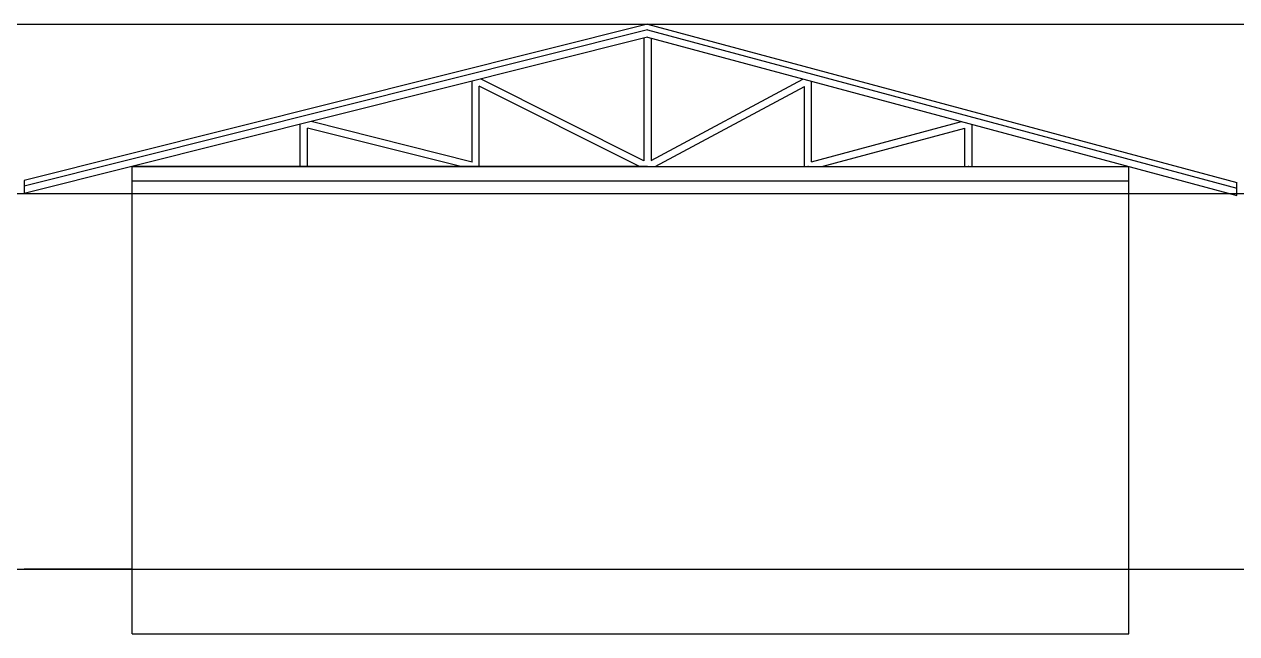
# Model space of a CAD drawing. Header units: inches. Extents: x 40927 to 78083, y -14649 to -3084.
# Drawn here: x 52974.4 to 53311.9, y -14648.7 to -14479 of the extents above; entities that cross this region are included whole.
import ezdxf

# ---------------------------------------------------------------- set-up
doc = ezdxf.new("R2010")
doc.units = ezdxf.units.IN
doc.header["$MEASUREMENT"] = 0

msp = doc.modelspace()

# ---------------------------------------------------------------- linework, layer by layer
for p, q in [((53147.9, -14479.04), (52974.37, -14522.57)), ((53147.9, -14479.04), (53311.89, -14523.1)), ((53147.89, -14480.59), (52974.37, -14524.12)), ((53147.87, -14482.66), (52974.37, -14526.18)), ((53147.87, -14482.66), (53311.89, -14526.72)), ((53147.89, -14480.59), (53311.89, -14524.65)), ((53146.87, -14482.91), (53146.87, -14517.04)), ((53148.87, -14482.93), (53148.87, -14516.99)), ((53099.04, -14517.38), (53099.04, -14494.91)), ((53101.04, -14518.66), (53101.04, -14496.28)), ((53145.64, -14518.66), (53101.04, -14496.28)), ((53146.87, -14517.04), (53101.52, -14494.29)), ((53148.87, -14516.99), (53191.13, -14494.28)), ((53149.98, -14518.66), (53191.54, -14496.33)), ((53191.54, -14518.66), (53191.54, -14496.33)), ((53193.54, -14517.36), (53193.54, -14494.93)), ((53099.04, -14517.38), (53054.26, -14506.14)), ((53193.54, -14517.36), (53235.29, -14506.15)), ((53051.2, -14518.66), (53051.2, -14506.91)), ((53053.2, -14518.66), (53053.2, -14507.94)), ((53095.93, -14518.66), (53053.2, -14507.94)), ((53196.4, -14518.66), (53236.21, -14507.97)), ((53236.21, -14518.66), (53236.21, -14507.97)), ((53238.21, -14518.66), (53238.21, -14506.93)), ((53004.37, -14518.66), (53281.89, -14518.66)), ((53004.37, -14630.66), (53004.37, -14518.66)), ((53147.87, -14518.66), (53004.37, -14518.66)), ((53147.87, -14518.66), (53281.89, -14518.66)), ((53281.89, -14630.66), (53281.89, -14518.66)), ((52974.37, -14522.57), (52974.37, -14526.18)), ((53004.37, -14522.66), (53281.89, -14522.66)), ((53311.89, -14526.72), (53311.89, -14523.1)), ((53004.37, -14630.66), (52974.37, -14630.66)), ((53004.37, -14630.66), (53281.89, -14630.66)), ((53004.37, -14648.66), (53004.37, -14630.66)), ((53281.89, -14630.66), (53311.89, -14630.66)), ((53281.89, -14648.66), (53281.89, -14630.66)), ((53004.37, -14648.66), (53281.89, -14648.66))]:
    msp.add_line(p, q)
for p in [(53147.9, -14479.04), (52974.37, -14526.18), (52446.39, -14630.66)]:
    msp.add_xline(p, (1, 0))
for p in [(53052.2, -14518.66), (53100.04, -14518.66), (53192.54, -14518.66), (53237.21, -14518.66)]:
    msp.add_point(p)

doc.saveas('drawing.dxf')
